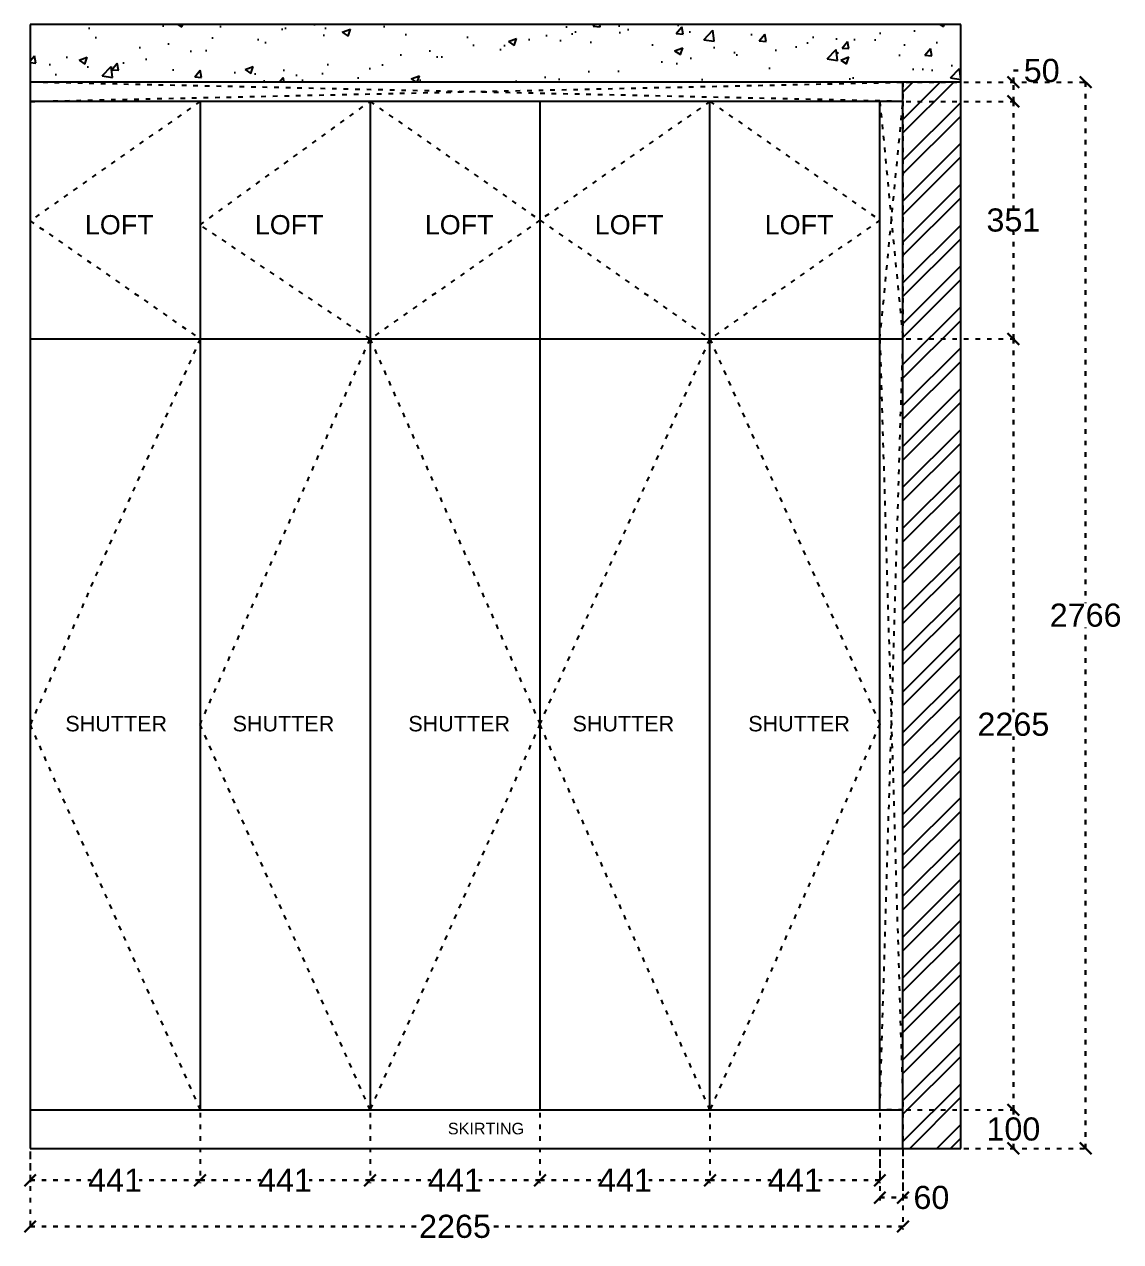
# Model space of a CAD drawing. Header units: millimetres. Extents: x 221542 to 643377, y 20779 to 241923.
# Drawn here: x 247330 to 250175, y 114839 to 117997 of the extents above; entities that cross this region are included whole.
import ezdxf

# ---------------------------------------------------------------- set-up
doc = ezdxf.new("R2010")
doc.units = ezdxf.units.MM
doc.header["$MEASUREMENT"] = 0
doc.linetypes.add('ACAD_ISO03W100', pattern=[30, 12, -18])
doc.layers.add('Walls', color=253, linetype='Continuous')
doc.styles.get("Standard").update_dxf_attribs({"font": 'arial.ttf'})
doc.dimstyles.get("Standard").update_dxf_attribs({"dimtxt": 60, "dimasz": 30, "dimexe": 7.75, "dimexo": 8.13, "dimgap": 0.63, "dimtad": 0, "dimtih": 1, "dimtoh": 1, "dimdec": 0, "dimzin": 0, "dimtxsty": 'Standard', "dimblk": 'OBLIQUE', "dimcen": 2.25, "dimclrd": 1, "dimclre": 1, "dimclrt": 1, "dimadec": 0, "dimazin": 0, "dimtfac": 1, "dimtdec": 0, "dimtofl": 0, "dimtmove": 0, "dimatfit": 3, "dimfxl": 1, "dimtolj": 1, "dimtzin": 0, "dimlwd": 30, "dimarcsym": 0})

# ---------------------------------------------------------------- blocks, each defined once
blk = doc.blocks.new('_Oblique')
at = {"color": 0, "linetype": 'ByBlock', "lineweight": -2}
blk.add_line((-0.5, -0.5), (0.5, 0.5), dxfattribs=at)
blk = doc.blocks.new('*D303')
at = {"layer": 'Defpoints', "color": 0, "linetype": 'ACAD_ISO03W100', "transparency": 16777216}
for p in [(249610, 115181), (247345, 115081), (247345, 114878.5)]:
    blk.add_point(p, dxfattribs=at)
at = {"layer": 'Walls', "color": 1, "linetype": 'ACAD_ISO03W100', "lineweight": -2, "transparency": 16777216}
for p, q in [((249610, 115172.9), (249610, 114870.8)), ((247345, 115072.9), (247345, 114870.8))]:
    blk.add_line(p, q, dxfattribs=at)
at = {"layer": 'Walls', "color": 1, "linetype": 'ACAD_ISO03W100', "lineweight": 30, "transparency": 16777216}
for p, q in [((247345, 114878.5), (248356.5, 114878.5)), ((249610, 114878.5), (248538.5, 114878.5))]:
    blk.add_line(p, q, dxfattribs=at)
at = {"layer": 'Walls', "color": 1, "linetype": 'ACAD_ISO03W100', "lineweight": 30, "transparency": 16777216, "xscale": 30, "yscale": 30, "zscale": 30, "rotation": 180}
blk.add_blockref('_Oblique', (247345, 114878.5), dxfattribs=at)
at = {"layer": 'Walls', "color": 1, "linetype": 'ACAD_ISO03W100', "lineweight": 30, "transparency": 16777216, "xscale": 30, "yscale": 30, "zscale": 30}
blk.add_blockref('_Oblique', (249610, 114878.5), dxfattribs=at)
at = {"layer": 'Walls', "color": 1, "linetype": 'ACAD_ISO03W100', "transparency": 16777216, "insert": (248447.5, 114878.5), "char_height": 60, "attachment_point": 5}
blk.add_mtext('\\A1;2265', dxfattribs=at)
blk = doc.blocks.new('*D312')
at = {"layer": 'Defpoints', "color": 0, "linetype": 'ACAD_ISO03W100', "transparency": 16777216}
for p in [(249550, 115081), (249610, 115081), (249610, 114953.5)]:
    blk.add_point(p, dxfattribs=at)
at = {"layer": 'Walls', "color": 1, "linetype": 'ACAD_ISO03W100', "lineweight": -2, "transparency": 16777216}
for p, q in [((249550, 115072.9), (249550, 114945.8)), ((249610, 115072.9), (249610, 114945.8))]:
    blk.add_line(p, q, dxfattribs=at)
at = {"layer": 'Walls', "color": 1, "linetype": 'ACAD_ISO03W100', "lineweight": 30, "transparency": 16777216}
for p, q in [((249550, 114953.5), (249610, 114953.5)), ((249610, 114953.5), (249640, 114953.5))]:
    blk.add_line(p, q, dxfattribs=at)
at = {"layer": 'Walls', "color": 1, "linetype": 'ACAD_ISO03W100', "lineweight": 30, "transparency": 16777216, "xscale": 30, "yscale": 30, "zscale": 30, "rotation": 180}
blk.add_blockref('_Oblique', (249550, 114953.5), dxfattribs=at)
at = {"layer": 'Walls', "color": 1, "linetype": 'ACAD_ISO03W100', "lineweight": 30, "transparency": 16777216, "xscale": 30, "yscale": 30, "zscale": 30}
blk.add_blockref('_Oblique', (249610, 114953.5), dxfattribs=at)
at = {"layer": 'Walls', "color": 1, "linetype": 'ACAD_ISO03W100', "transparency": 16777216, "insert": (249683.7, 114953.5), "char_height": 60, "attachment_point": 5}
blk.add_mtext('\\A1;60', dxfattribs=at)
blk = doc.blocks.new('*D313')
at = {"layer": 'Defpoints', "color": 0, "linetype": 'ACAD_ISO03W100', "transparency": 16777216}
for p in [(247786, 115181), (247345, 115073.5), (247786, 114998.5)]:
    blk.add_point(p, dxfattribs=at)
at = {"layer": 'Walls', "color": 1, "linetype": 'ACAD_ISO03W100', "lineweight": -2, "transparency": 16777216}
for p, q in [((247786, 115172.9), (247786, 114990.8)), ((247345, 115065.4), (247345, 114990.8))]:
    blk.add_line(p, q, dxfattribs=at)
at = {"layer": 'Walls', "color": 1, "linetype": 'ACAD_ISO03W100', "lineweight": 30, "transparency": 16777216}
for p, q in [((247345, 114998.5), (247503.2, 114998.5)), ((247786, 114998.5), (247627.8, 114998.5))]:
    blk.add_line(p, q, dxfattribs=at)
at = {"layer": 'Walls', "color": 1, "linetype": 'ACAD_ISO03W100', "lineweight": 30, "transparency": 16777216, "xscale": 30, "yscale": 30, "zscale": 30, "rotation": 180}
blk.add_blockref('_Oblique', (247345, 114998.5), dxfattribs=at)
at = {"layer": 'Walls', "color": 1, "linetype": 'ACAD_ISO03W100', "lineweight": 30, "transparency": 16777216, "xscale": 30, "yscale": 30, "zscale": 30}
blk.add_blockref('_Oblique', (247786, 114998.5), dxfattribs=at)
at = {"layer": 'Walls', "color": 1, "linetype": 'ACAD_ISO03W100', "transparency": 16777216, "insert": (247565.5, 114998.5), "char_height": 60, "attachment_point": 5}
blk.add_mtext('\\A1;441', dxfattribs=at)
blk = doc.blocks.new('*D308')
at = {"layer": 'Defpoints', "color": 0, "linetype": 'ACAD_ISO03W100', "transparency": 16777216}
for p in [(247786, 115181), (248227, 115181), (248227, 114998.5)]:
    blk.add_point(p, dxfattribs=at)
at = {"layer": 'Walls', "color": 1, "linetype": 'ACAD_ISO03W100', "lineweight": -2, "transparency": 16777216}
for p, q in [((247786, 115172.9), (247786, 114990.8)), ((248227, 115172.9), (248227, 114990.8))]:
    blk.add_line(p, q, dxfattribs=at)
at = {"layer": 'Walls', "color": 1, "linetype": 'ACAD_ISO03W100', "lineweight": 30, "transparency": 16777216}
for p, q in [((247786, 114998.5), (247944.2, 114998.5)), ((248227, 114998.5), (248068.8, 114998.5))]:
    blk.add_line(p, q, dxfattribs=at)
at = {"layer": 'Walls', "color": 1, "linetype": 'ACAD_ISO03W100', "lineweight": 30, "transparency": 16777216, "xscale": 30, "yscale": 30, "zscale": 30, "rotation": 180}
blk.add_blockref('_Oblique', (247786, 114998.5), dxfattribs=at)
at = {"layer": 'Walls', "color": 1, "linetype": 'ACAD_ISO03W100', "lineweight": 30, "transparency": 16777216, "xscale": 30, "yscale": 30, "zscale": 30}
blk.add_blockref('_Oblique', (248227, 114998.5), dxfattribs=at)
at = {"layer": 'Walls', "color": 1, "linetype": 'ACAD_ISO03W100', "transparency": 16777216, "insert": (248006.5, 114998.5), "char_height": 60, "attachment_point": 5}
blk.add_mtext('\\A1;441', dxfattribs=at)
blk = doc.blocks.new('*D309')
at = {"layer": 'Defpoints', "color": 0, "linetype": 'ACAD_ISO03W100', "transparency": 16777216}
for p in [(248227, 115181), (248668, 115181), (248668, 114998.5)]:
    blk.add_point(p, dxfattribs=at)
at = {"layer": 'Walls', "color": 1, "linetype": 'ACAD_ISO03W100', "lineweight": -2, "transparency": 16777216}
for p, q in [((248227, 115172.9), (248227, 114990.8)), ((248668, 115172.9), (248668, 114990.8))]:
    blk.add_line(p, q, dxfattribs=at)
at = {"layer": 'Walls', "color": 1, "linetype": 'ACAD_ISO03W100', "lineweight": 30, "transparency": 16777216}
for p, q in [((248227, 114998.5), (248385.2, 114998.5)), ((248668, 114998.5), (248509.8, 114998.5))]:
    blk.add_line(p, q, dxfattribs=at)
at = {"layer": 'Walls', "color": 1, "linetype": 'ACAD_ISO03W100', "lineweight": 30, "transparency": 16777216, "xscale": 30, "yscale": 30, "zscale": 30, "rotation": 180}
blk.add_blockref('_Oblique', (248227, 114998.5), dxfattribs=at)
at = {"layer": 'Walls', "color": 1, "linetype": 'ACAD_ISO03W100', "lineweight": 30, "transparency": 16777216, "xscale": 30, "yscale": 30, "zscale": 30}
blk.add_blockref('_Oblique', (248668, 114998.5), dxfattribs=at)
at = {"layer": 'Walls', "color": 1, "linetype": 'ACAD_ISO03W100', "transparency": 16777216, "insert": (248447.5, 114998.5), "char_height": 60, "attachment_point": 5}
blk.add_mtext('\\A1;441', dxfattribs=at)
blk = doc.blocks.new('*D302')
at = {"layer": 'Defpoints', "color": 0, "linetype": 'ACAD_ISO03W100', "transparency": 16777216}
for p in [(248668, 115181), (249109, 115181), (249109, 114998.5)]:
    blk.add_point(p, dxfattribs=at)
at = {"layer": 'Walls', "color": 1, "linetype": 'ACAD_ISO03W100', "lineweight": -2, "transparency": 16777216}
for p, q in [((248668, 115172.9), (248668, 114990.8)), ((249109, 115172.9), (249109, 114990.8))]:
    blk.add_line(p, q, dxfattribs=at)
at = {"layer": 'Walls', "color": 1, "linetype": 'ACAD_ISO03W100', "lineweight": 30, "transparency": 16777216}
for p, q in [((248668, 114998.5), (248826.2, 114998.5)), ((249109, 114998.5), (248950.8, 114998.5))]:
    blk.add_line(p, q, dxfattribs=at)
at = {"layer": 'Walls', "color": 1, "linetype": 'ACAD_ISO03W100', "lineweight": 30, "transparency": 16777216, "xscale": 30, "yscale": 30, "zscale": 30, "rotation": 180}
blk.add_blockref('_Oblique', (248668, 114998.5), dxfattribs=at)
at = {"layer": 'Walls', "color": 1, "linetype": 'ACAD_ISO03W100', "lineweight": 30, "transparency": 16777216, "xscale": 30, "yscale": 30, "zscale": 30}
blk.add_blockref('_Oblique', (249109, 114998.5), dxfattribs=at)
at = {"layer": 'Walls', "color": 1, "linetype": 'ACAD_ISO03W100', "transparency": 16777216, "insert": (248888.5, 114998.5), "char_height": 60, "attachment_point": 5}
blk.add_mtext('\\A1;441', dxfattribs=at)
blk = doc.blocks.new('*D310')
at = {"layer": 'Defpoints', "color": 0, "linetype": 'ACAD_ISO03W100', "transparency": 16777216}
for p in [(249109, 115181), (249550, 115181), (249550, 114998.5)]:
    blk.add_point(p, dxfattribs=at)
at = {"layer": 'Walls', "color": 1, "linetype": 'ACAD_ISO03W100', "lineweight": -2, "transparency": 16777216}
for p, q in [((249109, 115172.9), (249109, 114990.8)), ((249550, 115172.9), (249550, 114990.8))]:
    blk.add_line(p, q, dxfattribs=at)
at = {"layer": 'Walls', "color": 1, "linetype": 'ACAD_ISO03W100', "lineweight": 30, "transparency": 16777216}
for p, q in [((249109, 114998.5), (249267.2, 114998.5)), ((249550, 114998.5), (249391.8, 114998.5))]:
    blk.add_line(p, q, dxfattribs=at)
at = {"layer": 'Walls', "color": 1, "linetype": 'ACAD_ISO03W100', "lineweight": 30, "transparency": 16777216, "xscale": 30, "yscale": 30, "zscale": 30, "rotation": 180}
blk.add_blockref('_Oblique', (249109, 114998.5), dxfattribs=at)
at = {"layer": 'Walls', "color": 1, "linetype": 'ACAD_ISO03W100', "lineweight": 30, "transparency": 16777216, "xscale": 30, "yscale": 30, "zscale": 30}
blk.add_blockref('_Oblique', (249550, 114998.5), dxfattribs=at)
at = {"layer": 'Walls', "color": 1, "linetype": 'ACAD_ISO03W100', "transparency": 16777216, "insert": (249329.5, 114998.5), "char_height": 60, "attachment_point": 5}
blk.add_mtext('\\A1;441', dxfattribs=at)
blk = doc.blocks.new('*D311')
at = {"layer": 'Defpoints', "color": 0, "linetype": 'ACAD_ISO03W100', "transparency": 16777216}
for p in [(249610, 115181), (249896.5, 115181), (249610, 115081)]:
    blk.add_point(p, dxfattribs=at)
at = {"layer": 'Walls', "color": 1, "linetype": 'ACAD_ISO03W100', "lineweight": -2, "transparency": 16777216}
for p, q in [((249618.1, 115181), (249904.3, 115181)), ((249618.1, 115081), (249904.3, 115081))]:
    blk.add_line(p, q, dxfattribs=at)
at = {"layer": 'Walls', "color": 1, "linetype": 'ACAD_ISO03W100', "lineweight": 30, "transparency": 16777216}
for p, q in [((249896.5, 115181), (249896.5, 115162.3)), ((249896.5, 115081), (249896.5, 115099.7))]:
    blk.add_line(p, q, dxfattribs=at)
at = {"layer": 'Walls', "color": 1, "linetype": 'ACAD_ISO03W100', "lineweight": 30, "transparency": 16777216, "xscale": 30, "yscale": 30, "zscale": 30}
for p, rotation in [((249896.5, 115181), 90), ((249896.5, 115081), 270)]:
    blk.add_blockref('_Oblique', p, dxfattribs=dict(at, rotation=rotation))
at = {"layer": 'Walls', "color": 1, "linetype": 'ACAD_ISO03W100', "transparency": 16777216, "insert": (249896.5, 115131), "char_height": 60, "attachment_point": 5}
blk.add_mtext('\\A1;100', dxfattribs=at)
blk = doc.blocks.new('*D305')
at = {"layer": 'Defpoints', "color": 0, "linetype": 'ACAD_ISO03W100', "transparency": 16777216}
for p in [(249610, 117181), (249896.5, 117181), (249610, 115181)]:
    blk.add_point(p, dxfattribs=at)
at = {"layer": 'Walls', "color": 1, "linetype": 'ACAD_ISO03W100', "lineweight": -2, "transparency": 16777216}
for p, q in [((249618.1, 117181), (249904.3, 117181)), ((249618.1, 115181), (249904.3, 115181))]:
    blk.add_line(p, q, dxfattribs=at)
at = {"layer": 'Walls', "color": 1, "linetype": 'ACAD_ISO03W100', "lineweight": 30, "transparency": 16777216}
for p, q in [((249896.5, 117181), (249896.5, 116212.3)), ((249896.5, 115181), (249896.5, 116149.7))]:
    blk.add_line(p, q, dxfattribs=at)
at = {"layer": 'Walls', "color": 1, "linetype": 'ACAD_ISO03W100', "lineweight": 30, "transparency": 16777216, "xscale": 30, "yscale": 30, "zscale": 30}
for p, rotation in [((249896.5, 117181), 90), ((249896.5, 115181), 270)]:
    blk.add_blockref('_Oblique', p, dxfattribs=dict(at, rotation=rotation))
at = {"layer": 'Walls', "color": 1, "linetype": 'ACAD_ISO03W100', "transparency": 16777216, "insert": (249896.5, 116181), "char_height": 60, "attachment_point": 5}
blk.add_mtext('\\A1;2265', dxfattribs=at)
blk = doc.blocks.new('*D306')
at = {"layer": 'Defpoints', "color": 0, "linetype": 'ACAD_ISO03W100', "transparency": 16777216}
for p in [(249610, 117797), (249610, 117181), (249896.5, 117181)]:
    blk.add_point(p, dxfattribs=at)
at = {"layer": 'Walls', "color": 1, "linetype": 'ACAD_ISO03W100', "lineweight": -2, "transparency": 16777216}
for p, q in [((249618.1, 117797), (249904.3, 117797)), ((249618.1, 117181), (249904.3, 117181))]:
    blk.add_line(p, q, dxfattribs=at)
at = {"layer": 'Walls', "color": 1, "linetype": 'ACAD_ISO03W100', "lineweight": 30, "transparency": 16777216}
for p, q in [((249896.5, 117797), (249896.5, 117520.3)), ((249896.5, 117181), (249896.5, 117457.7))]:
    blk.add_line(p, q, dxfattribs=at)
at = {"layer": 'Walls', "color": 1, "linetype": 'ACAD_ISO03W100', "lineweight": 30, "transparency": 16777216, "xscale": 30, "yscale": 30, "zscale": 30}
for p, rotation in [((249896.5, 117797), 90), ((249896.5, 117181), 270)]:
    blk.add_blockref('_Oblique', p, dxfattribs=dict(at, rotation=rotation))
at = {"layer": 'Walls', "color": 1, "linetype": 'ACAD_ISO03W100', "transparency": 16777216, "insert": (249896.5, 117489), "char_height": 60, "attachment_point": 5}
blk.add_mtext('\\A1;351', dxfattribs=at)
blk = doc.blocks.new('*D307')
at = {"layer": 'Defpoints', "color": 0, "linetype": 'ACAD_ISO03W100', "transparency": 16777216}
for p in [(249610, 117847), (249896.5, 117847), (249609.8, 117797)]:
    blk.add_point(p, dxfattribs=at)
at = {"layer": 'Walls', "color": 1, "linetype": 'ACAD_ISO03W100', "lineweight": 30, "transparency": 16777216}
for p, q in [((249896.5, 117847), (249896.5, 117877)), ((249896.5, 117877), (249926.5, 117877)), ((249896.5, 117797), (249896.5, 117847))]:
    blk.add_line(p, q, dxfattribs=at)
at = {"layer": 'Walls', "color": 1, "linetype": 'ACAD_ISO03W100', "lineweight": -2, "transparency": 16777216}
for p, q in [((249618.1, 117847), (249904.3, 117847)), ((249617.9, 117797), (249904.3, 117797))]:
    blk.add_line(p, q, dxfattribs=at)
at = {"layer": 'Walls', "color": 1, "linetype": 'ACAD_ISO03W100', "lineweight": 30, "transparency": 16777216, "xscale": 30, "yscale": 30, "zscale": 30}
for p, rotation in [((249896.5, 117847), 90), ((249896.5, 117797), 270)]:
    blk.add_blockref('_Oblique', p, dxfattribs=dict(at, rotation=rotation))
at = {"layer": 'Walls', "color": 1, "linetype": 'ACAD_ISO03W100', "transparency": 16777216, "insert": (249970, 117877), "char_height": 60, "attachment_point": 5}
blk.add_mtext('\\A1;50', dxfattribs=at)
blk = doc.blocks.new('*D304')
at = {"layer": 'Defpoints', "color": 0, "linetype": 'ACAD_ISO03W100', "transparency": 16777216}
for p in [(249760, 117847), (249761.2, 115081), (250084, 115081)]:
    blk.add_point(p, dxfattribs=at)
at = {"layer": 'Walls', "color": 1, "linetype": 'ACAD_ISO03W100', "lineweight": -2, "transparency": 16777216}
for p, q in [((249768.1, 117847), (250091.8, 117847)), ((249769.3, 115081), (250091.8, 115081))]:
    blk.add_line(p, q, dxfattribs=at)
at = {"layer": 'Walls', "color": 1, "linetype": 'ACAD_ISO03W100', "lineweight": 30, "transparency": 16777216}
for p, q in [((250084, 117847), (250084, 116495.3)), ((250084, 115081), (250084, 116432.7))]:
    blk.add_line(p, q, dxfattribs=at)
at = {"layer": 'Walls', "color": 1, "linetype": 'ACAD_ISO03W100', "lineweight": 30, "transparency": 16777216, "xscale": 30, "yscale": 30, "zscale": 30}
for p, rotation in [((250084, 117847), 90), ((250084, 115081), 270)]:
    blk.add_blockref('_Oblique', p, dxfattribs=dict(at, rotation=rotation))
at = {"layer": 'Walls', "color": 1, "linetype": 'ACAD_ISO03W100', "transparency": 16777216, "insert": (250084, 116464), "char_height": 60, "attachment_point": 5}
blk.add_mtext('\\A1;2766', dxfattribs=at)

msp = doc.modelspace()

# ---------------------------------------------------------------- hatches: boundary and pattern name
at = {"layer": 'Walls', "linetype": 'ACAD_ISO03W100', "true_color": 0xc7c8ca}
h = msp.add_hatch(dxfattribs=at)
h.set_pattern_fill('AR-CONC', color=9, scale=30)
h.set_pattern_definition([(50, (-3799, 0), (215.17805, -18.82564), [22.5, -247.5]), (355, (-3799, 0), (-41.6254, 225.65764), [18, -198]), (100.451444, (-3781.07, -1.57), (173.55265, 206.832), [19.12206, -210.34263]), (46.1842, (-3799, 60), (320.1724, -49.65578), [33.75, -371.25]), (96.63564, (-3772.32, 55.86), (280.3986, 292.23558), [28.6831, -315.51413]), (351.18416, (-3799, 60), (280.3986, 292.23558), [27, -297]), (21, (-3769, 45), (179.07212, -120.78567), [22.5, -247.5]), (326, (-3769, 45), (72.9946, 217.54501), [18, -198]), (71.451445, (-3754.08, 34.93), (252.06671, 96.75935), [19.12206, -210.34263]), (37.5, (-3799, 0), (3.647957, 99.868156), [0, -195.6, 0, -201, 0, -198.75]), (7.5, (-3799, 0), (78.92086, 118.323514), [0, -114.6, 0, -191.1, 0, -75.75]), (327.5, (-3865.9, 0), (160.14673, -6.766462), [0, -75, 0, -234, 0, -310.5]), (317.5, (-3895.9, 0), (174.95585, 30.031495), [0, -97.5, 0, -155.4, 0, -220.5])])
h.paths.add_polyline_path([(249760, 117997), (247345, 117997), (247345, 117847), (249760, 117847)])
h = msp.add_hatch(dxfattribs=at)
h.set_pattern_fill('ANSI32', color=9, scale=200)
h.set_pattern_definition([(45, (-3799, 0), (-53.033009, 53.033009), []), (45, (-3763.645, 0), (-53.033009, 53.033009), [])])
h.paths.add_polyline_path([(249760, 117847), (249610, 117847), (249610, 115081), (249760, 115081)])

# ---------------------------------------------------------------- linework, layer by layer
at = {"layer": 'Walls', "color": 18, "true_color": 0x000000}
for p, q in [((247345, 117997), (247345, 115081)), ((249760, 117997), (247345, 117997)), ((249760, 115081), (249760, 117997)), ((249760, 117847), (247345, 117847)), ((249610, 115081), (249610, 117847)), ((249610, 117797), (247345, 117797)), ((247786, 117797), (247786, 115181)), ((248227, 117797), (248227, 115181)), ((248668, 117797), (248668, 115181)), ((249109, 117181), (249109, 117797)), ((249550, 115181), (249550, 117797)), ((247345, 117181), (249610, 117181)), ((249109, 115181), (249109, 117181)), ((247345, 115181), (249610, 115181)), ((247345, 115081), (249760, 115081))]:
    msp.add_line(p, q, dxfattribs=at)
at = {"layer": 'Walls', "color": 240, "linetype": 'ACAD_ISO03W100', "true_color": 0xed1f24}
for points in [[(247345, 117797), (249610, 117847), (249610, 117797), (247345, 117847)], [(249550, 117181), (249610, 117797), (249550, 117797), (249610, 117181)], [(249550, 117181), (249610, 115181), (249550, 115181), (249610, 117181)], [(249550, 115181), (249610, 115181)]]:
    msp.add_lwpolyline(points, dxfattribs=at)
at = {"layer": 'Walls', "color": 9, "linetype": 'ACAD_ISO03W100', "true_color": 0xc7c8ca}
for points in [[(247786, 117797), (247345, 117487.5), (247786, 117181)], [(248227, 117797), (248668, 117489), (248227, 117181), (247786, 117477), (248227, 117797)], [(249109, 117797), (248668, 117489), (249109, 117181)], [(249109, 117797), (249550, 117489), (249109, 117181)], [(249609.8, 117797), (249609.8, 117181)], [(247786, 117181), (247345, 116180), (247786, 115181)], [(248227, 115181), (247786, 116181), (248227, 117181)], [(248227, 117181), (248668, 116182), (248227, 115181)], [(249109, 115181), (248668, 116181), (249109, 117181)], [(249109, 117181), (249550, 116182), (249109, 115181)]]:
    msp.add_lwpolyline(points, dxfattribs=at)

# ---------------------------------------------------------------- texts
at = {"color": 7, "attachment_point": 1}
for s, insert, char_height in [('\\pxqc;LOFT', (247345, 117502.2), 50), ('\\pxqc;LOFT', (247786, 117502.2), 50), ('\\pxqc;LOFT', (248227, 117502.2), 50), ('\\pxqc;LOFT', (248668, 117502.2), 50), ('\\pxqc;LOFT', (249109, 117502.2), 50), ('\\pxqc;SHUTTER', (247337, 116202.9), 40), ('\\pxqc;SHUTTER', (247771, 116202.9), 40), ('\\pxqc;SHUTTER', (248227, 116202.9), 40), ('\\pxqc;SHUTTER', (248653, 116202.9), 40), ('\\pxqc;SHUTTER', (249109, 116202.9), 40)]:
    msp.add_mtext_dynamic_manual_height_columns(s, width=462.73, gutter_width=1213, heights=[0], dxfattribs=dict(at, insert=insert, char_height=char_height))
at = {"color": 18, "true_color": 0x000000, "insert": (248429, 115147.5), "char_height": 30, "attachment_point": 1}
msp.add_mtext_dynamic_manual_height_columns('SKIRTING', width=2764.543, gutter_width=1, heights=[238.1], dxfattribs=at)

# ---------------------------------------------------------------- dimensions: what is measured, and where the dimension line sits
at = {"layer": 'Walls', "color": 9, "linetype": 'ACAD_ISO03W100', "true_color": 0xc7c8ca}
for base, p1, p2, picture, middle in [((249896.5, 117847), (249609.8, 117797), (249610, 117847), '*D307', (249970, 117877)), ((250084, 115081), (249760, 117847), (249761.2, 115081), '*D304', (250084, 116464)), ((249896.5, 115181), (249610, 115081), (249610, 115181), '*D311', (249896.5, 115131))]:
    dim = msp.add_linear_dim(base=base, p1=p1, p2=p2, angle=90, dimstyle='Standard', dxfattribs=at)
    dim.commit()
    dim.dimension.update_dxf_attribs({"geometry": picture, "text_midpoint": middle})
for p1, text, picture, middle in [((249610, 117797), '351', '*D306', (249896.5, 117489)), ((249610, 115181), '2265', '*D305', (249896.5, 116181))]:
    dim = msp.add_linear_dim(base=(249896.5, 117181), p1=p1, p2=(249610, 117181), angle=90, text=text, dimstyle='Standard', dxfattribs=at)
    dim.commit()
    dim.dimension.update_dxf_attribs({"geometry": picture, "text_midpoint": middle})
at = {"layer": 'Walls', "color": 18, "linetype": 'ACAD_ISO03W100', "true_color": 0x000000}
dim = msp.add_linear_dim(base=(247345, 114878.5), p1=(249610, 115181), p2=(247345, 115081), dimstyle='Standard', dxfattribs=at)
dim.commit()
dim.dimension.update_dxf_attribs({"geometry": '*D303', "text_midpoint": (248447.5, 114878.5), "dimtype": 160})
at = {"layer": 'Walls', "color": 9, "linetype": 'ACAD_ISO03W100', "true_color": 0xc7c8ca}
for base, p1, p2, picture, middle in [((247786, 114998.5), (247345, 115073.5), (247786, 115181), '*D313', (247565.5, 114998.5)), ((248227, 114998.5), (247786, 115181), (248227, 115181), '*D308', (248006.5, 114998.5)), ((248668, 114998.5), (248227, 115181), (248668, 115181), '*D309', (248447.5, 114998.5)), ((249109, 114998.5), (248668, 115181), (249109, 115181), '*D302', (248888.5, 114998.5)), ((249550, 114998.5), (249109, 115181), (249550, 115181), '*D310', (249329.5, 114998.5)), ((249610, 114953.5), (249550, 115081), (249610, 115081), '*D312', (249683.7, 114953.5))]:
    dim = msp.add_linear_dim(base=base, p1=p1, p2=p2, dimstyle='Standard', dxfattribs=at)
    dim.commit()
    dim.dimension.update_dxf_attribs({"geometry": picture, "text_midpoint": middle})

doc.saveas('drawing.dxf')
